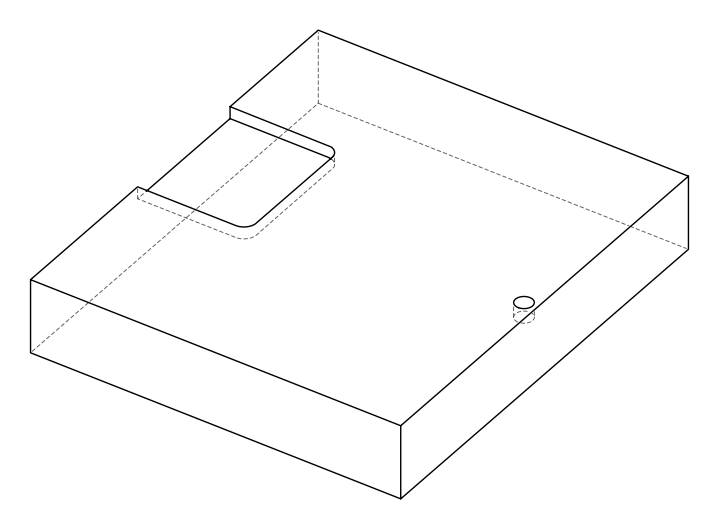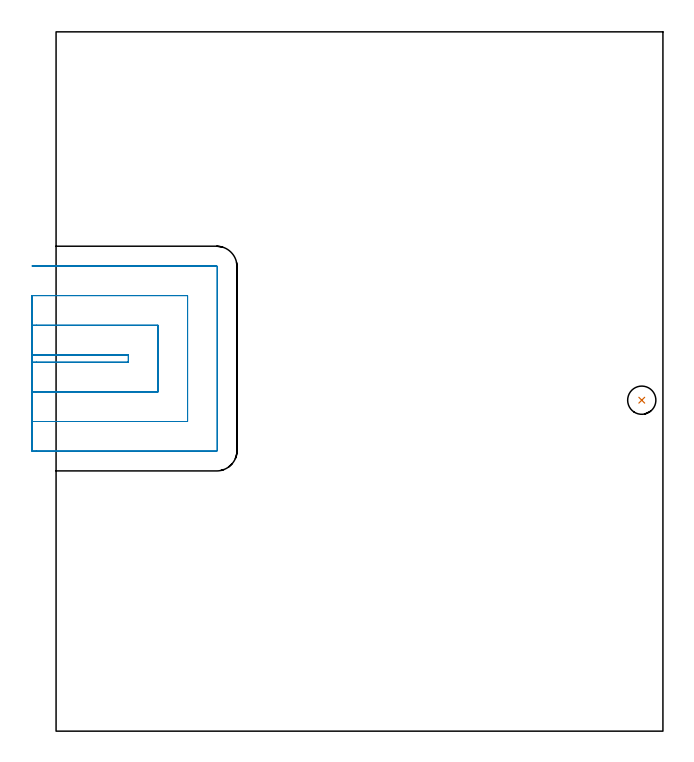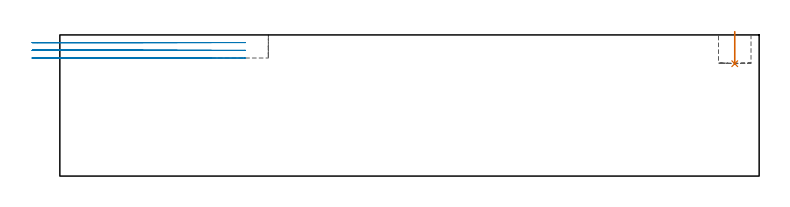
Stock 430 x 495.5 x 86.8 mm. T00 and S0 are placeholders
(PLAN: 2 operations, 1 tool changes, 9.1 min)
(1 INDEXABLE_INSERT_DRILL_BLIND_HOLE_FROM_SOLID | STEP1POCKET | NXT0302_011 | 0.08 min | 5476 mm3)
(2 MILL_SLOT | SLOT_PARTIAL_RECTANGULAR | UGT0201_006 | Follow Part, ap 7, ae 75% | 9.04 min | 288572 mm3)
(TOOL NXT0302_011 | Index. Insert Drill 20mm [880-D2000L25-05] | D20 PA176 FL100 Z2)
(TOOL UGT0201_006 | End Mill 28 mm | D28 FL25 Z2)
(OP 1 INDEXABLE_INSERT_DRILL_BLIND_HOLE_FROM_SOLID)
G17 G21 G94 G90
T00 M6
G54
G17 G0 G90 X415. Y234.5 S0 M3
G43 Z96.8 H1
G94 G81 G98 Z69.1 F250. R88.8
G80
M5
M2
(OP 2 MILL_SLOT)
G17 G21 G94 G90
T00 M6
G54
G17 G0 G90 X-17. Y261.4 S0 M3
G43 Z96.8 H0
Z82.067
G94 G1 X-14. F250.
X51.2 F500.
Y266.6
X-14.
X-17. F250.
Y240.4
X-14.
X72.2 F500.
Y287.6
X-14.
X-17. F250.
Y219.4
X-14.
X93.2 F500.
Y308.6
X-14.
X-17. F250.
Y198.4
X-14.
X113.7 F500.
G3 X114.2 Y198.9 R0.5
G1 Y329.1
G3 X113.7 Y329.6 R0.5
G1 X-14.
X-17. F250.
G0 Y261.4 Z77.333
G1 X-14.
X51.2 F500.
Y266.6
X-14.
X-17. F250.
Y240.4
X-14.
X72.2 F500.
Y287.6
X-14.
X-17. F250.
Y219.4
X-14.
X93.2 F500.
Y308.6
X-14.
X-17. F250.
Y198.4
X-14.
X113.7 F500.
G3 X114.2 Y198.9 R0.5
G1 Y329.1
G3 X113.7 Y329.6 R0.5
G1 X-14.
X-17. F250.
G0 Y261.4 Z72.6
G1 X-14.
X51.2 F500.
Y266.6
X-14.
X-17. F250.
Y240.4
X-14.
X72.2 F500.
Y287.6
X-14.
X-17. F250.
Y219.4
X-14.
X93.2 F500.
Y308.6
X-14.
X-17. F250.
Y198.4
X-14.
X113.7 F500.
G3 X114.2 Y198.9 R0.5
G1 Y329.1
G3 X113.7 Y329.6 R0.5
G1 X-14.
X-17. F250.
G0 Z96.8
M5
M2
